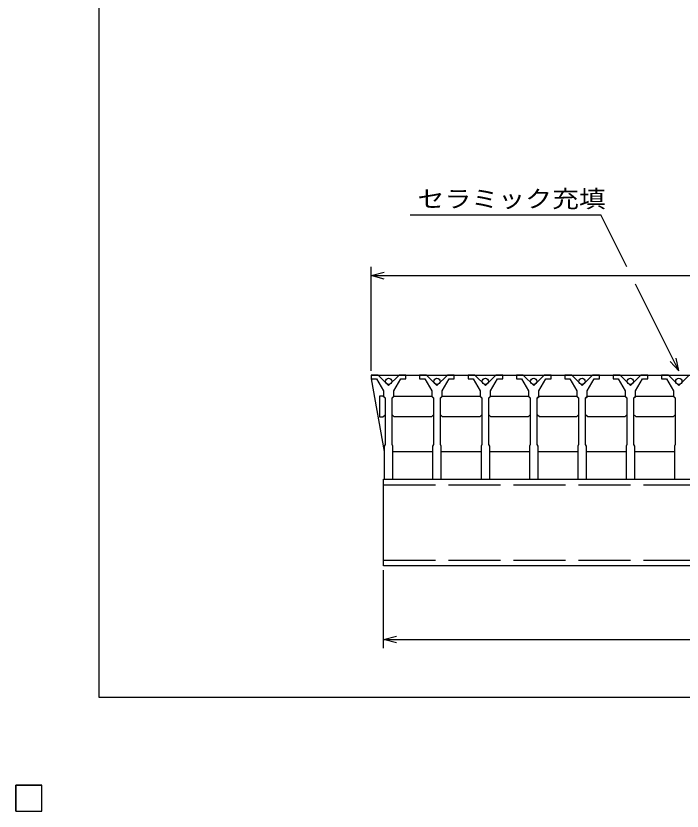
# Model space of a CAD drawing. Units: millimetres, scale not verified. Extents: x -910 to 868, y -641 to 524.
# Drawn here: x -910 to -525.7, y -641.2 to -182.4 of the extents above; entities that cross this region are included whole.
import ezdxf
from ezdxf.enums import TextEntityAlignment as Align

# ---------------------------------------------------------------- set-up
doc = ezdxf.new("R2010")
doc.units = ezdxf.units.MM
doc.header["$LTSCALE"] = 5
doc.linetypes.add('DASHED', pattern=[7.5, 6, -1.5])
for name, color, linetype, lineweight in [('CADPAC_LAYER_0000', 150, 'Continuous', 25), ('CADPAC_LAYER_0016', 3, 'Continuous', 25), ('CADPAC_LAYER_0022', 2, 'Continuous', 25)]:
    doc.layers.add(name, color=color, linetype=linetype, lineweight=lineweight)
doc.styles.add('ベクトル', font='')
doc.styles.get('ベクトル').set_extended_font_data('ベクトル')

msp = doc.modelspace()

# ---------------------------------------------------------------- linework, layer by layer
at = {"layer": 'CADPAC_LAYER_0000'}
for p, q in [((-862, -575.75), (-862, 524.25)), ((868, -575.75), (-862, -575.75))]:
    msp.add_line(p, q, dxfattribs=at)
at = {"layer": 'CADPAC_LAYER_0016'}
for p, q in [((-705, -389.75), (-705, -391.75)), ((-701, -389.75), (-705, -389.75)), ((-705, -389.75), (-211, -389.75)), ((-705, -389.75), (-705, -391.75)), ((-695, -395.75), (-701, -389.75)), ((-689, -389.75), (-695, -395.75)), ((-685, -389.75), (-689, -389.75)), ((-685, -391.75), (-685, -389.75)), ((-677.1, -389.75), (-677.1, -391.75)), ((-673.1, -389.75), (-677.1, -389.75)), ((-667.1, -395.75), (-673.1, -389.75)), ((-661.1, -389.75), (-667.1, -395.75)), ((-657.1, -389.75), (-661.1, -389.75)), ((-657.1, -391.75), (-657.1, -389.75)), ((-649.2, -389.75), (-649.2, -391.75)), ((-645.2, -389.75), (-649.2, -389.75)), ((-639.2, -395.75), (-645.2, -389.75)), ((-633.2, -389.75), (-639.2, -395.75)), ((-629.2, -389.75), (-633.2, -389.75)), ((-629.2, -391.75), (-629.2, -389.75)), ((-621.3, -389.75), (-621.3, -391.75)), ((-617.3, -389.75), (-621.3, -389.75)), ((-611.3, -395.75), (-617.3, -389.75)), ((-605.3, -389.75), (-611.3, -395.75)), ((-601.3, -389.75), (-605.3, -389.75)), ((-601.3, -391.75), (-601.3, -389.75)), ((-593.4, -389.75), (-593.4, -391.75)), ((-589.4, -389.75), (-593.4, -389.75)), ((-583.4, -395.75), (-589.4, -389.75)), ((-577.4, -389.75), (-583.4, -395.75)), ((-573.4, -389.75), (-577.4, -389.75)), ((-573.4, -391.75), (-573.4, -389.75)), ((-565.5, -389.75), (-565.5, -391.75)), ((-561.5, -389.75), (-565.5, -389.75)), ((-555.5, -395.75), (-561.5, -389.75)), ((-549.5, -389.75), (-555.5, -395.75)), ((-545.5, -389.75), (-549.5, -389.75)), ((-545.5, -391.75), (-545.5, -389.75)), ((-537.6, -389.75), (-537.6, -391.75)), ((-533.6, -389.75), (-537.6, -389.75)), ((-527.6, -395.75), (-533.6, -389.75)), ((-521.6, -389.75), (-527.6, -395.75)), ((-705, -391.75), (-702, -391.75)), ((-705, -391.75), (-697.5, -433.75)), ((-702, -391.75), (-698, -398.75)), ((-692, -398.75), (-688, -391.75)), ((-688, -391.75), (-685, -391.75)), ((-677.1, -391.75), (-674.1, -391.75)), ((-674.1, -391.75), (-670.1, -398.75)), ((-664.1, -398.75), (-660.1, -391.75)), ((-660.1, -391.75), (-657.1, -391.75)), ((-649.2, -391.75), (-646.2, -391.75)), ((-646.2, -391.75), (-642.2, -398.75)), ((-636.2, -398.75), (-632.2, -391.75)), ((-632.2, -391.75), (-629.2, -391.75)), ((-621.3, -391.75), (-618.3, -391.75)), ((-618.3, -391.75), (-614.3, -398.75)), ((-608.3, -398.75), (-604.3, -391.75)), ((-604.3, -391.75), (-601.3, -391.75)), ((-593.4, -391.75), (-590.4, -391.75)), ((-590.4, -391.75), (-586.4, -398.75)), ((-580.4, -398.75), (-576.4, -391.75)), ((-576.4, -391.75), (-573.4, -391.75)), ((-565.5, -391.75), (-562.5, -391.75)), ((-562.5, -391.75), (-558.5, -398.75)), ((-552.5, -398.75), (-548.5, -391.75)), ((-548.5, -391.75), (-545.5, -391.75)), ((-537.6, -391.75), (-534.6, -391.75)), ((-534.6, -391.75), (-530.6, -398.75)), ((-698, -398.75), (-698, -401.75)), ((-692, -401.75), (-692, -398.75)), ((-670.1, -398.75), (-670.1, -401.75)), ((-664.1, -401.75), (-664.1, -398.75)), ((-642.2, -398.75), (-642.2, -401.75)), ((-636.2, -401.75), (-636.2, -398.75)), ((-614.3, -398.75), (-614.3, -401.75)), ((-608.3, -401.75), (-608.3, -398.75)), ((-586.4, -398.75), (-586.4, -401.75)), ((-580.4, -401.75), (-580.4, -398.75)), ((-558.5, -398.75), (-558.5, -401.75)), ((-552.5, -401.75), (-552.5, -398.75)), ((-530.6, -398.75), (-530.6, -401.75)), ((-698.25, -401.75), (-700.25, -401.75)), ((-700.25, -401.75), (-700.25, -413.75)), ((-697.25, -402.75), (-698.25, -401.75)), ((-698, -401.75), (-697, -402.75)), ((-697, -402.75), (-697, -429.75)), ((-693, -402.75), (-692, -401.75)), ((-693, -429.75), (-693, -402.75)), ((-692.75, -402.75), (-691.75, -401.75)), ((-691.75, -401.75), (-670.35, -401.75)), ((-670.35, -401.75), (-669.35, -402.75)), ((-670.1, -401.75), (-669.1, -402.75)), ((-669.1, -402.75), (-669.1, -429.75)), ((-665.1, -402.75), (-664.1, -401.75)), ((-665.1, -429.75), (-665.1, -402.75)), ((-664.85, -402.75), (-663.85, -401.75)), ((-663.85, -401.75), (-642.45, -401.75)), ((-642.45, -401.75), (-641.45, -402.75)), ((-642.2, -401.75), (-641.2, -402.75)), ((-641.2, -402.75), (-641.2, -429.75)), ((-637.2, -402.75), (-636.2, -401.75)), ((-637.2, -429.75), (-637.2, -402.75)), ((-636.95, -402.75), (-635.95, -401.75)), ((-635.95, -401.75), (-614.55, -401.75)), ((-614.55, -401.75), (-613.55, -402.75)), ((-614.3, -401.75), (-613.3, -402.75)), ((-613.3, -402.75), (-613.3, -429.75)), ((-609.3, -402.75), (-608.3, -401.75)), ((-609.3, -429.75), (-609.3, -402.75)), ((-609.05, -402.75), (-608.05, -401.75)), ((-608.05, -401.75), (-586.65, -401.75)), ((-586.65, -401.75), (-585.65, -402.75)), ((-586.4, -401.75), (-585.4, -402.75)), ((-585.4, -402.75), (-585.4, -429.75)), ((-581.4, -402.75), (-580.4, -401.75)), ((-581.4, -429.75), (-581.4, -402.75)), ((-581.15, -402.75), (-580.15, -401.75)), ((-580.15, -401.75), (-558.75, -401.75)), ((-558.75, -401.75), (-557.75, -402.75)), ((-558.5, -401.75), (-557.5, -402.75)), ((-557.5, -402.75), (-557.5, -429.75)), ((-553.5, -402.75), (-552.5, -401.75)), ((-553.5, -429.75), (-553.5, -402.75)), ((-553.25, -402.75), (-552.25, -401.75)), ((-552.25, -401.75), (-530.85, -401.75)), ((-530.85, -401.75), (-529.85, -402.75)), ((-530.6, -401.75), (-529.6, -402.75)), ((-529.6, -402.75), (-529.6, -429.75)), ((-698.25, -413.75), (-697.25, -412.75)), ((-691.75, -413.75), (-692.75, -412.75)), ((-669.35, -412.75), (-670.35, -413.75)), ((-663.85, -413.75), (-664.85, -412.75)), ((-641.45, -412.75), (-642.45, -413.75)), ((-635.95, -413.75), (-636.95, -412.75)), ((-613.55, -412.75), (-614.55, -413.75)), ((-608.05, -413.75), (-609.05, -412.75)), ((-585.65, -412.75), (-586.65, -413.75)), ((-580.15, -413.75), (-581.15, -412.75)), ((-557.75, -412.75), (-558.75, -413.75)), ((-552.25, -413.75), (-553.25, -412.75)), ((-529.85, -412.75), (-530.85, -413.75)), ((-700.25, -413.75), (-698.25, -413.75)), ((-670.35, -413.75), (-691.75, -413.75)), ((-642.45, -413.75), (-663.85, -413.75)), ((-614.55, -413.75), (-635.95, -413.75)), ((-586.65, -413.75), (-608.05, -413.75)), ((-558.75, -413.75), (-580.15, -413.75)), ((-530.85, -413.75), (-552.25, -413.75)), ((-697, -429.75), (-697.5, -430.75)), ((-697.5, -430.75), (-697.5, -449.75)), ((-692.5, -430.75), (-693, -429.75)), ((-692.5, -449.75), (-692.5, -430.75)), ((-669.1, -429.75), (-669.6, -430.75)), ((-669.6, -430.75), (-669.6, -449.75)), ((-664.6, -430.75), (-665.1, -429.75)), ((-664.6, -449.75), (-664.6, -430.75)), ((-641.2, -429.75), (-641.7, -430.75)), ((-641.7, -430.75), (-641.7, -449.75)), ((-636.7, -430.75), (-637.2, -429.75)), ((-636.7, -449.75), (-636.7, -430.75)), ((-613.3, -429.75), (-613.8, -430.75)), ((-613.8, -430.75), (-613.8, -449.75)), ((-608.8, -430.75), (-609.3, -429.75)), ((-608.8, -449.75), (-608.8, -430.75)), ((-585.4, -429.75), (-585.9, -430.75)), ((-585.9, -430.75), (-585.9, -449.75)), ((-580.9, -430.75), (-581.4, -429.75)), ((-580.9, -449.75), (-580.9, -430.75)), ((-557.5, -429.75), (-558, -430.75)), ((-558, -430.75), (-558, -449.75)), ((-553, -430.75), (-553.5, -429.75)), ((-553, -449.75), (-553, -430.75)), ((-529.6, -429.75), (-530.1, -430.75)), ((-530.1, -430.75), (-530.1, -449.75)), ((-692.5, -433.75), (-669.6, -433.75)), ((-664.6, -433.75), (-641.7, -433.75)), ((-636.7, -433.75), (-613.8, -433.75)), ((-608.8, -433.75), (-585.9, -433.75)), ((-580.9, -433.75), (-558, -433.75)), ((-553, -433.75), (-530.1, -433.75)), ((-698, -449.75), (-218, -449.75)), ((-698, -499.75), (-698, -449.75)), ((-697.5, -449.75), (-692.5, -449.75)), ((-669.6, -449.75), (-664.6, -449.75)), ((-641.7, -449.75), (-636.7, -449.75)), ((-613.8, -449.75), (-608.8, -449.75)), ((-585.9, -449.75), (-580.9, -449.75)), ((-558, -449.75), (-553, -449.75)), ((-530.1, -449.75), (-525.1, -449.75)), ((-218, -499.75), (-698, -499.75)), ((-910, -626.25), (-895, -626.25)), ((-910, -641.25), (-910, -626.25)), ((-910, -626.25), (-895, -626.25)), ((-910, -641.25), (-910, -626.25)), ((-910, -626.25), (-895, -626.25)), ((-910, -641.25), (-910, -626.25)), ((-910, -626.25), (-895, -626.25)), ((-910, -641.25), (-910, -626.25)), ((-910, -626.25), (-895, -626.25)), ((-910, -641.25), (-910, -626.25)), ((-895, -641.25), (-895, -626.25)), ((-895, -641.25), (-895, -626.25)), ((-895, -641.25), (-895, -626.25)), ((-895, -641.25), (-895, -626.25)), ((-895, -641.25), (-895, -626.25)), ((-910, -641.25), (-895, -641.25)), ((-910, -641.25), (-895, -641.25)), ((-910, -641.25), (-895, -641.25)), ((-910, -641.25), (-895, -641.25)), ((-910, -641.25), (-895, -641.25))]:
    msp.add_line(p, q, dxfattribs=at)
at = {"layer": 'CADPAC_LAYER_0016', "linetype": 'DASHED'}
for p, q in [((-698, -452.95), (-218, -452.95)), ((-698, -496.55), (-218, -496.55))]:
    msp.add_line(p, q, dxfattribs=at)
at = {"layer": 'CADPAC_LAYER_0016'}
for centre in [(-695, -393.25), (-667.1, -393.25), (-639.2, -393.25), (-611.3, -393.25), (-583.4, -393.25), (-555.5, -393.25), (-527.6, -393.25)]:
    msp.add_circle(centre, 1.8, dxfattribs=at)
at = {"layer": 'CADPAC_LAYER_0022', "color": 4}
for p, q in [((-682.6, -297.25), (-572.6, -297.25)), ((-557.6, -327.25), (-572.6, -297.25)), ((-705, -387.25), (-705, -327.25)), ((-705, -332.25), (-697.5, -330.25)), ((-697.5, -334.25), (-705, -332.25)), ((-705, -332.25), (-211, -332.25)), ((-527.6, -387.25), (-552.6, -337.25)), ((-527.6, -387.25), (-529.1, -379.95)), ((-527.6, -387.25), (-532.6, -381.75)), ((-698, -547.25), (-698, -502.25)), ((-698, -542.25), (-690.5, -540.25)), ((-690.5, -544.25), (-698, -542.25)), ((-698, -542.25), (-218, -542.25)), ((-895, -626.25), (-910, -626.25)), ((-910, -626.25), (-910, -641.25)), ((-895, -626.25), (-910, -626.25)), ((-910, -626.25), (-910, -641.25)), ((-895, -626.25), (-910, -626.25)), ((-910, -626.25), (-910, -641.25)), ((-895, -641.25), (-895, -626.25)), ((-895, -641.25), (-895, -626.25)), ((-895, -641.25), (-895, -626.25)), ((-910, -641.25), (-895, -641.25)), ((-910, -641.25), (-895, -641.25)), ((-910, -641.25), (-895, -641.25))]:
    msp.add_line(p, q, dxfattribs=at)
at = {"layer": 'CADPAC_LAYER_0022'}
for p, q in [((-895, -626.25), (-910, -626.25)), ((-910, -626.25), (-910, -641.25)), ((-895, -626.25), (-910, -626.25)), ((-910, -626.25), (-910, -641.25)), ((-895, -626.25), (-910, -626.25)), ((-910, -626.25), (-910, -641.25)), ((-895, -641.25), (-895, -626.25)), ((-895, -641.25), (-895, -626.25)), ((-895, -641.25), (-895, -626.25)), ((-910, -641.25), (-895, -641.25)), ((-910, -641.25), (-895, -641.25)), ((-910, -641.25), (-895, -641.25))]:
    msp.add_line(p, q, dxfattribs=at)

# ---------------------------------------------------------------- texts
at = {"layer": 'CADPAC_LAYER_0022', "style": 'ベクトル', "width": 1.15}
msp.add_text('セラミック充填', height=9.897, dxfattribs=at).set_placement((-678.35, -288), align=Align.MIDDLE_LEFT)

doc.saveas('drawing.dxf')
